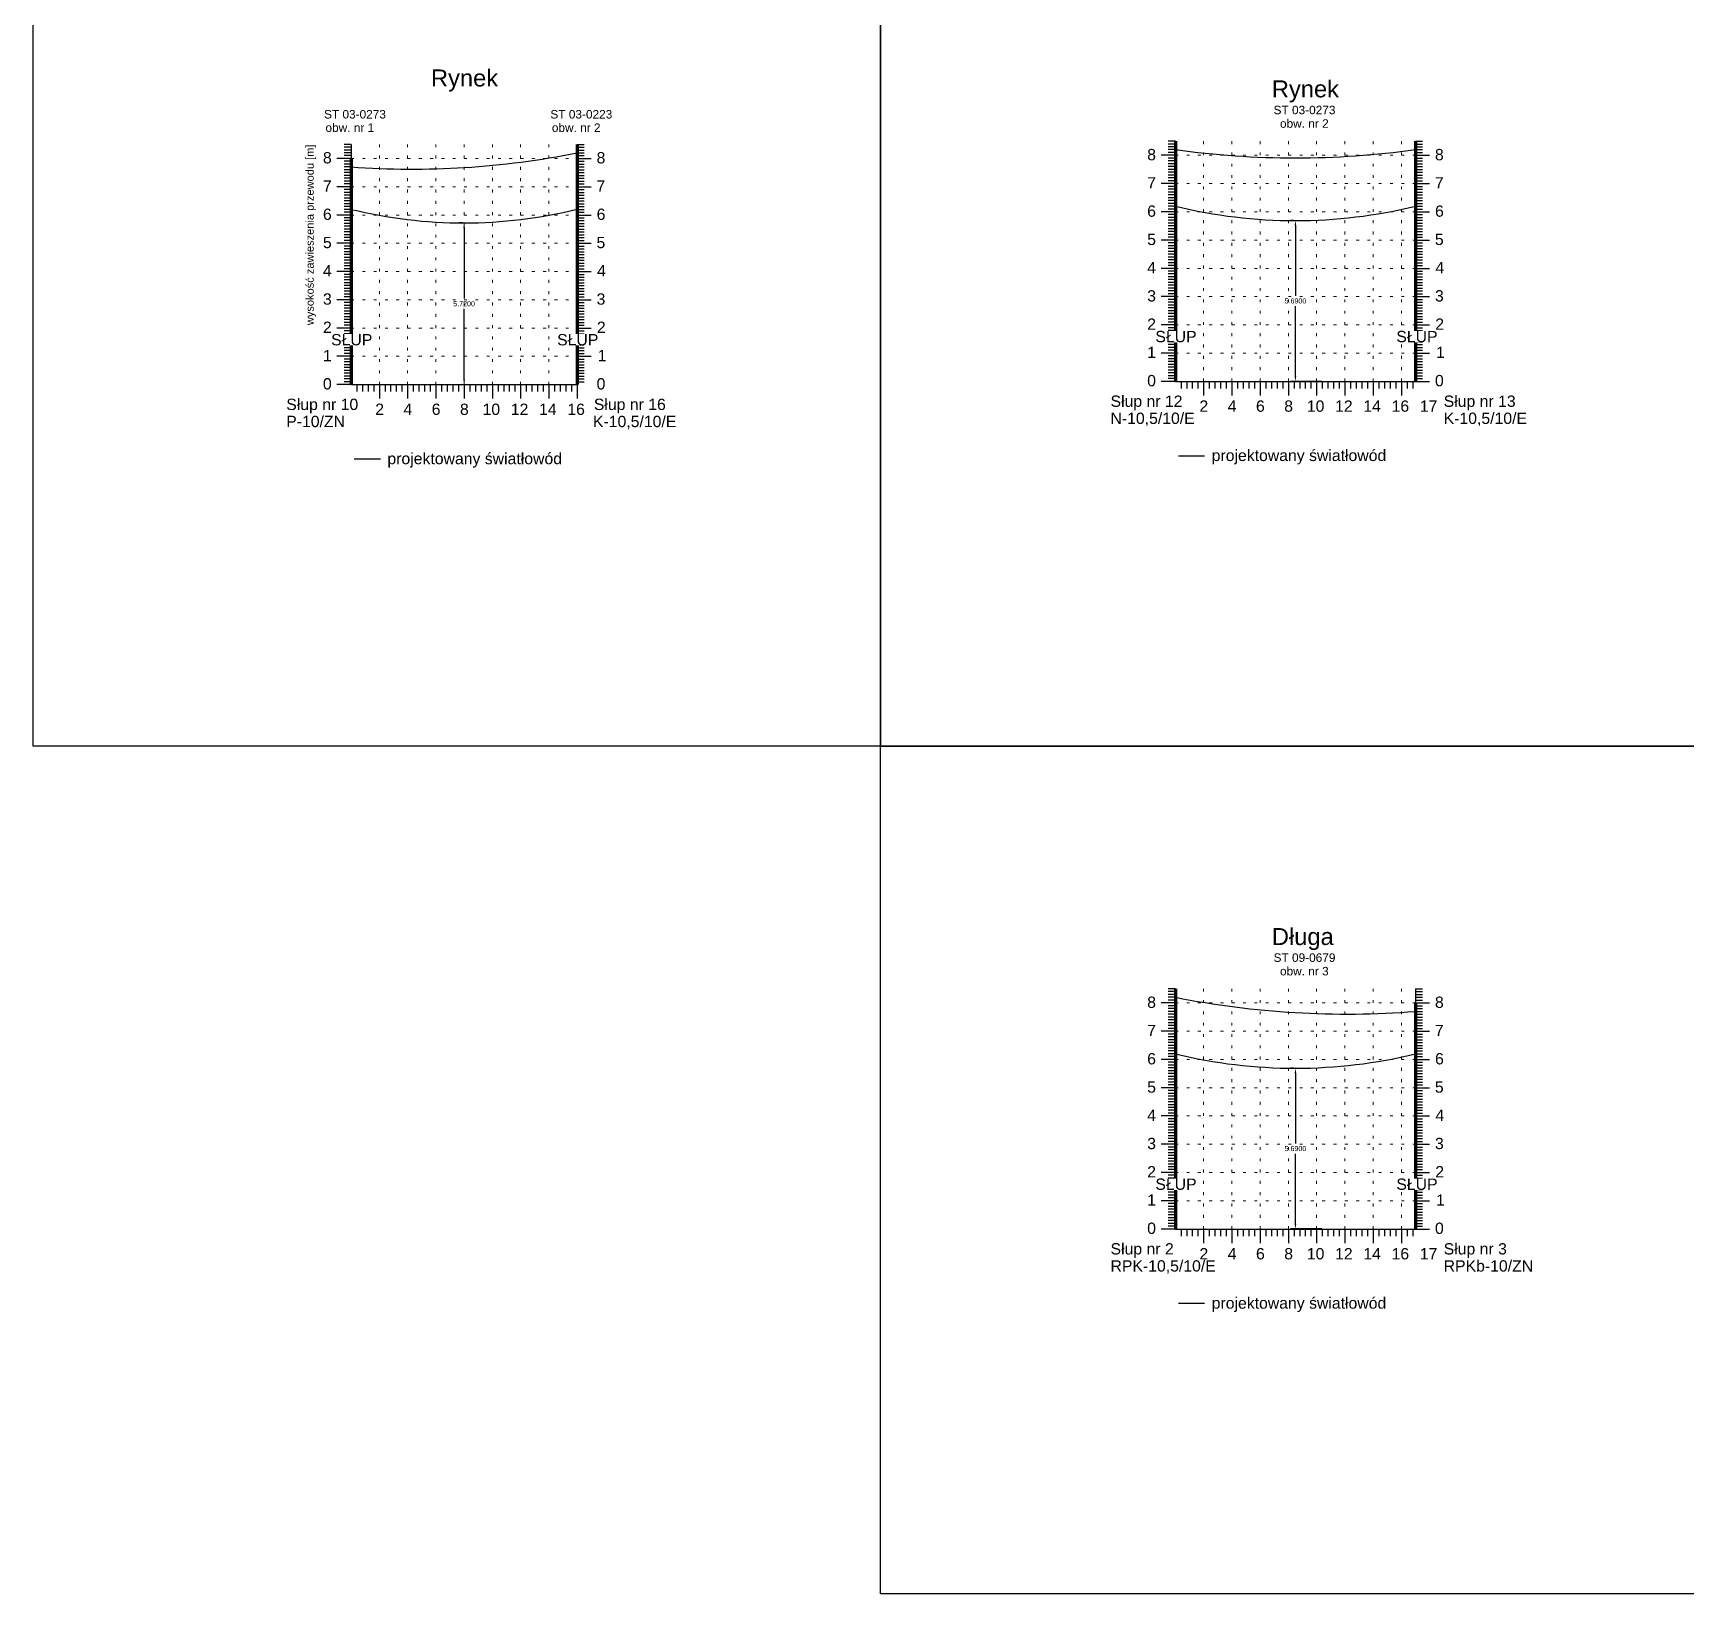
# Model space of a CAD drawing. Header units: metres. Extents: x -155 to 1812, y 681 to 886.
# Drawn here: x 144.5 to 203, y 770.5 to 825.8 of the extents above; entities that cross this region are included whole.
import ezdxf

# ---------------------------------------------------------------- set-up
doc = ezdxf.new("R2010")
doc.units = ezdxf.units.M
doc.header["$MEASUREMENT"] = 0
doc.linetypes.add('ACAD_ISO07W100', pattern=[3, 0, -3])
doc.styles.get("Standard").update_dxf_attribs({"font": 'arial.ttf'})
doc.dimstyles.get("Standard").update_dxf_attribs({"dimtxt": 0.18, "dimasz": 0.18, "dimexe": 0.18, "dimexo": 0.0625, "dimgap": 0.09, "dimtad": 0, "dimtih": 1, "dimtoh": 1, "dimdec": 4, "dimzin": 0, "dimdsep": 46, "dimtxsty": 'Standard', "dimcen": 0.09, "dimadec": 0, "dimazin": 0, "dimtfac": 1, "dimtdec": 4, "dimtofl": 0, "dimtmove": 0, "dimatfit": 3, "dimfxl": 1, "dimtolj": 1, "dimtzin": 0, "dimarcsym": 0})

# ---------------------------------------------------------------- blocks, each defined once
blk = doc.blocks.new('*D202')
at = {"color": 0, "lineweight": -2}
for p, q in [((189.164, 819.128), (189.047, 819.128)), ((189.227, 818.948), (189.227, 816.465)), ((189.227, 813.618), (189.227, 816.101)), ((190.164, 813.438), (189.047, 813.438))]:
    blk.add_line(p, q, dxfattribs=at)
at = {"color": 0}
for points in [[(189.257, 818.948), (189.197, 818.948), (189.227, 819.128)], [(189.197, 813.618), (189.257, 813.618), (189.227, 813.438)]]:
    blk.add_solid(points, dxfattribs=at)
at = {"layer": 'Defpoints', "color": 0}
for p in [(189.227, 819.128), (189.227, 813.438), (190.227, 813.438)]:
    blk.add_point(p, dxfattribs=at)
at = {"color": 0, "lineweight": 25, "insert": (189.227, 816.283), "char_height": 0.18, "attachment_point": 5}
blk.add_mtext('\\A1;5.6900', dxfattribs=at)
blk = doc.blocks.new('*D349')
at = {"color": 0, "lineweight": -2}
for p, q in [((159.738, 819.045), (159.621, 819.045)), ((159.801, 818.865), (159.801, 816.367)), ((159.801, 813.505), (159.801, 816.003)), ((159.463, 813.325), (159.981, 813.325))]:
    blk.add_line(p, q, dxfattribs=at)
at = {"color": 0}
for points in [[(159.831, 818.865), (159.771, 818.865), (159.801, 819.045)], [(159.771, 813.505), (159.831, 813.505), (159.801, 813.325)]]:
    blk.add_solid(points, dxfattribs=at)
at = {"layer": 'Defpoints', "color": 0}
for p in [(159.801, 819.045), (159.401, 813.325), (159.801, 813.325)]:
    blk.add_point(p, dxfattribs=at)
at = {"color": 0, "lineweight": 25, "insert": (159.801, 816.185), "char_height": 0.18, "attachment_point": 5}
blk.add_mtext('\\A1;5.7200', dxfattribs=at)
blk = doc.blocks.new('*D274')
at = {"color": 0, "lineweight": -2}
for p, q in [((189.164, 789.128), (189.047, 789.128)), ((189.227, 788.948), (189.227, 786.465)), ((189.227, 783.618), (189.227, 786.101)), ((190.164, 783.438), (189.047, 783.438))]:
    blk.add_line(p, q, dxfattribs=at)
at = {"color": 0}
for points in [[(189.257, 788.948), (189.197, 788.948), (189.227, 789.128)], [(189.197, 783.618), (189.257, 783.618), (189.227, 783.438)]]:
    blk.add_solid(points, dxfattribs=at)
at = {"layer": 'Defpoints', "color": 0}
for p in [(189.227, 789.128), (189.227, 783.438), (190.227, 783.438)]:
    blk.add_point(p, dxfattribs=at)
at = {"color": 0, "lineweight": 25, "insert": (189.227, 786.283), "char_height": 0.18, "attachment_point": 5}
blk.add_mtext('\\A1;5.6900', dxfattribs=at)

msp = doc.modelspace()

# ---------------------------------------------------------------- linework, layer by layer
for p, q in [((155.80075, 821.82533), (155.55075, 821.82533)), ((155.80075, 821.72533), (155.55075, 821.72533)), ((155.80075, 821.62533), (155.55075, 821.62533)), ((155.80075, 821.52533), (155.55075, 821.52533)), ((155.80075, 821.82533), (155.80075, 813.32533)), ((163.80075, 821.82533), (163.80075, 813.32533)), ((163.80075, 821.82533), (164.05075, 821.82533)), ((163.80075, 821.72533), (164.05075, 821.72533)), ((163.80075, 821.62533), (164.05075, 821.62533)), ((163.80075, 821.52533), (164.05075, 821.52533)), ((184.97689, 821.43771), (184.47689, 821.43771)), ((184.97689, 821.43771), (184.47689, 821.43771)), ((184.97689, 821.43771), (184.47689, 821.43771)), ((184.97689, 821.43771), (184.47689, 821.43771)), ((184.97689, 821.93771), (184.72689, 821.93771)), ((184.97689, 821.93771), (184.72689, 821.93771)), ((184.97689, 821.83771), (184.72689, 821.83771)), ((184.97689, 821.83771), (184.72689, 821.83771)), ((184.97689, 821.73771), (184.72689, 821.73771)), ((184.97689, 821.73771), (184.72689, 821.73771)), ((184.97689, 821.63771), (184.72689, 821.63771)), ((184.97689, 821.63771), (184.72689, 821.63771)), ((184.97689, 821.53771), (184.72689, 821.53771)), ((184.97689, 821.53771), (184.72689, 821.53771)), ((193.47689, 821.93771), (193.47689, 813.43771)), ((193.47689, 821.93771), (193.72689, 821.93771)), ((193.47689, 821.83771), (193.72689, 821.83771)), ((193.47689, 821.83771), (193.72689, 821.83771)), ((193.47689, 821.73771), (193.72689, 821.73771)), ((193.47689, 821.73771), (193.72689, 821.73771)), ((193.47689, 821.63771), (193.72689, 821.63771)), ((193.47689, 821.63771), (193.72689, 821.63771)), ((193.47689, 821.53771), (193.72689, 821.53771)), ((193.47689, 821.53771), (193.72689, 821.53771)), ((193.47689, 821.43771), (193.97689, 821.43771)), ((193.47689, 821.43771), (193.97689, 821.43771)), ((193.47689, 821.43771), (193.97689, 821.43771)), ((193.47689, 821.43771), (193.97689, 821.43771)), ((155.80075, 821.32533), (155.30075, 821.32533)), ((155.80075, 821.32533), (155.30075, 821.32533)), ((155.80075, 821.42533), (155.55075, 821.42533)), ((155.80075, 821.22533), (155.55075, 821.22533)), ((155.80075, 821.12533), (155.55075, 821.12533)), ((155.80075, 821.02533), (155.55075, 821.02533)), ((155.80075, 820.92533), (155.55075, 820.92533)), ((163.80075, 821.42533), (164.05075, 821.42533)), ((163.80075, 821.32533), (164.30075, 821.32533)), ((163.80075, 821.32533), (164.30075, 821.32533)), ((163.80075, 821.22533), (164.05075, 821.22533)), ((163.80075, 821.12533), (164.05075, 821.12533)), ((163.80075, 821.02533), (164.05075, 821.02533)), ((163.80075, 820.92533), (164.05075, 820.92533)), ((184.97689, 821.33771), (184.72689, 821.33771)), ((184.97689, 821.23771), (184.72689, 821.23771)), ((184.97689, 821.13771), (184.72689, 821.13771)), ((184.97689, 821.03771), (184.72689, 821.03771)), ((184.97689, 820.93771), (184.72689, 820.93771)), ((193.47689, 821.33771), (193.72689, 821.33771)), ((193.47689, 821.23771), (193.72689, 821.23771)), ((193.47689, 821.13771), (193.72689, 821.13771)), ((193.47689, 821.03771), (193.72689, 821.03771)), ((193.47689, 820.93771), (193.72689, 820.93771)), ((155.80075, 820.32533), (155.30075, 820.32533)), ((155.80075, 820.32533), (155.30075, 820.32533)), ((155.80075, 820.82533), (155.55075, 820.82533)), ((155.80075, 820.72533), (155.55075, 820.72533)), ((155.80075, 820.62533), (155.55075, 820.62533)), ((155.80075, 820.52533), (155.55075, 820.52533)), ((155.80075, 820.42533), (155.55075, 820.42533)), ((163.80075, 820.82533), (164.05075, 820.82533)), ((163.80075, 820.72533), (164.05075, 820.72533)), ((163.80075, 820.62533), (164.05075, 820.62533)), ((163.80075, 820.52533), (164.05075, 820.52533)), ((163.80075, 820.42533), (164.05075, 820.42533)), ((163.80075, 820.32533), (164.30075, 820.32533)), ((163.80075, 820.32533), (164.30075, 820.32533)), ((184.97689, 820.43771), (184.47689, 820.43771)), ((184.97689, 820.43771), (184.47689, 820.43771)), ((184.97689, 820.83771), (184.72689, 820.83771)), ((184.97689, 820.73771), (184.72689, 820.73771)), ((184.97689, 820.63771), (184.72689, 820.63771)), ((184.97689, 820.53771), (184.72689, 820.53771)), ((184.97689, 820.33771), (184.72689, 820.33771)), ((193.47689, 820.83771), (193.72689, 820.83771)), ((193.47689, 820.73771), (193.72689, 820.73771)), ((193.47689, 820.63771), (193.72689, 820.63771)), ((193.47689, 820.53771), (193.72689, 820.53771)), ((193.47689, 820.43771), (193.97689, 820.43771)), ((193.47689, 820.43771), (193.97689, 820.43771)), ((193.47689, 820.33771), (193.72689, 820.33771)), ((155.80075, 820.22533), (155.55075, 820.22533)), ((155.80075, 820.12533), (155.55075, 820.12533)), ((155.80075, 820.02533), (155.55075, 820.02533)), ((155.80075, 819.92533), (155.55075, 819.92533)), ((155.80075, 819.82533), (155.55075, 819.82533)), ((155.80075, 819.72533), (155.55075, 819.72533)), ((163.80075, 820.22533), (164.05075, 820.22533)), ((163.80075, 820.12533), (164.05075, 820.12533)), ((163.80075, 820.02533), (164.05075, 820.02533)), ((163.80075, 819.92533), (164.05075, 819.92533)), ((163.80075, 819.82533), (164.05075, 819.82533)), ((163.80075, 819.72533), (164.05075, 819.72533)), ((184.97689, 820.23771), (184.72689, 820.23771)), ((184.97689, 820.13771), (184.72689, 820.13771)), ((184.97689, 820.03771), (184.72689, 820.03771)), ((184.97689, 819.93771), (184.72689, 819.93771)), ((184.97689, 819.83771), (184.72689, 819.83771)), ((184.97689, 819.73771), (184.72689, 819.73771)), ((193.47689, 820.23771), (193.72689, 820.23771)), ((193.47689, 820.13771), (193.72689, 820.13771)), ((193.47689, 820.03771), (193.72689, 820.03771)), ((193.47689, 819.93771), (193.72689, 819.93771)), ((193.47689, 819.83771), (193.72689, 819.83771)), ((193.47689, 819.73771), (193.72689, 819.73771)), ((155.80075, 819.32533), (155.30075, 819.32533)), ((155.80075, 819.32533), (155.30075, 819.32533)), ((155.80075, 819.62533), (155.55075, 819.62533)), ((155.80075, 819.52533), (155.55075, 819.52533)), ((155.80075, 819.42533), (155.55075, 819.42533)), ((155.80075, 819.22533), (155.55075, 819.22533)), ((155.80075, 819.12533), (155.55075, 819.12533)), ((163.80075, 819.62533), (164.05075, 819.62533)), ((163.80075, 819.52533), (164.05075, 819.52533)), ((163.80075, 819.42533), (164.05075, 819.42533)), ((163.80075, 819.32533), (164.30075, 819.32533)), ((163.80075, 819.32533), (164.30075, 819.32533)), ((163.80075, 819.22533), (164.05075, 819.22533)), ((163.80075, 819.12533), (164.05075, 819.12533)), ((184.97689, 819.43771), (184.47689, 819.43771)), ((184.97689, 819.43771), (184.47689, 819.43771)), ((184.97689, 819.63771), (184.72689, 819.63771)), ((184.97689, 819.53771), (184.72689, 819.53771)), ((184.97689, 819.33771), (184.72689, 819.33771)), ((184.97689, 819.23771), (184.72689, 819.23771)), ((184.97689, 819.13771), (184.72689, 819.13771)), ((193.47689, 819.63771), (193.72689, 819.63771)), ((193.47689, 819.53771), (193.72689, 819.53771)), ((193.47689, 819.43771), (193.97689, 819.43771)), ((193.47689, 819.43771), (193.97689, 819.43771)), ((193.47689, 819.33771), (193.72689, 819.33771)), ((193.47689, 819.23771), (193.72689, 819.23771)), ((193.47689, 819.13771), (193.72689, 819.13771)), ((155.80075, 819.02533), (155.55075, 819.02533)), ((155.80075, 818.92533), (155.55075, 818.92533)), ((155.80075, 818.82533), (155.55075, 818.82533)), ((155.80075, 818.72533), (155.55075, 818.72533)), ((155.80075, 818.62533), (155.55075, 818.62533)), ((155.80075, 818.52533), (155.55075, 818.52533)), ((163.80075, 819.02533), (164.05075, 819.02533)), ((163.80075, 818.92533), (164.05075, 818.92533)), ((163.80075, 818.82533), (164.05075, 818.82533)), ((163.80075, 818.72533), (164.05075, 818.72533)), ((163.80075, 818.62533), (164.05075, 818.62533)), ((163.80075, 818.52533), (164.05075, 818.52533)), ((184.97689, 819.03771), (184.72689, 819.03771)), ((184.97689, 818.93771), (184.72689, 818.93771)), ((184.97689, 818.83771), (184.72689, 818.83771)), ((184.97689, 818.73771), (184.72689, 818.73771)), ((184.97689, 818.63771), (184.72689, 818.63771)), ((184.97689, 818.53771), (184.72689, 818.53771)), ((193.47689, 819.03771), (193.72689, 819.03771)), ((193.47689, 818.93771), (193.72689, 818.93771)), ((193.47689, 818.83771), (193.72689, 818.83771)), ((193.47689, 818.73771), (193.72689, 818.73771)), ((193.47689, 818.63771), (193.72689, 818.63771)), ((193.47689, 818.53771), (193.72689, 818.53771)), ((155.80075, 818.32533), (155.30075, 818.32533)), ((155.80075, 818.32533), (155.30075, 818.32533)), ((155.80075, 818.42533), (155.55075, 818.42533)), ((155.80075, 818.22533), (155.55075, 818.22533)), ((155.80075, 818.12533), (155.55075, 818.12533)), ((155.80075, 818.02533), (155.55075, 818.02533)), ((155.80075, 817.92533), (155.55075, 817.92533)), ((163.80075, 818.42533), (164.05075, 818.42533)), ((163.80075, 818.32533), (164.30075, 818.32533)), ((163.80075, 818.32533), (164.30075, 818.32533)), ((163.80075, 818.22533), (164.05075, 818.22533)), ((163.80075, 818.12533), (164.05075, 818.12533)), ((163.80075, 818.02533), (164.05075, 818.02533)), ((163.80075, 817.92533), (164.05075, 817.92533)), ((184.97689, 818.43771), (184.47689, 818.43771)), ((184.97689, 818.43771), (184.47689, 818.43771)), ((184.97689, 818.33771), (184.72689, 818.33771)), ((184.97689, 818.23771), (184.72689, 818.23771)), ((184.97689, 818.13771), (184.72689, 818.13771)), ((184.97689, 818.03771), (184.72689, 818.03771)), ((184.97689, 817.93771), (184.72689, 817.93771)), ((193.47689, 818.43771), (193.97689, 818.43771)), ((193.47689, 818.43771), (193.97689, 818.43771)), ((193.47689, 818.33771), (193.72689, 818.33771)), ((193.47689, 818.23771), (193.72689, 818.23771)), ((193.47689, 818.13771), (193.72689, 818.13771)), ((193.47689, 818.03771), (193.72689, 818.03771)), ((193.47689, 817.93771), (193.72689, 817.93771)), ((155.80075, 817.82533), (155.55075, 817.82533)), ((155.80075, 817.72533), (155.55075, 817.72533)), ((155.80075, 817.62533), (155.55075, 817.62533)), ((155.80075, 817.52533), (155.55075, 817.52533)), ((155.80075, 817.42533), (155.55075, 817.42533)), ((163.80075, 817.82533), (164.05075, 817.82533)), ((163.80075, 817.72533), (164.05075, 817.72533)), ((163.80075, 817.62533), (164.05075, 817.62533)), ((163.80075, 817.52533), (164.05075, 817.52533)), ((163.80075, 817.42533), (164.05075, 817.42533)), ((184.97689, 817.43771), (184.47689, 817.43771)), ((184.97689, 817.43771), (184.47689, 817.43771)), ((184.97689, 817.83771), (184.72689, 817.83771)), ((184.97689, 817.73771), (184.72689, 817.73771)), ((184.97689, 817.63771), (184.72689, 817.63771)), ((184.97689, 817.53771), (184.72689, 817.53771)), ((193.47689, 817.83771), (193.72689, 817.83771)), ((193.47689, 817.73771), (193.72689, 817.73771)), ((193.47689, 817.63771), (193.72689, 817.63771)), ((193.47689, 817.53771), (193.72689, 817.53771)), ((193.47689, 817.43771), (193.97689, 817.43771)), ((193.47689, 817.43771), (193.97689, 817.43771)), ((155.80075, 817.32533), (155.30075, 817.32533)), ((155.80075, 817.32533), (155.30075, 817.32533)), ((155.80075, 817.22533), (155.55075, 817.22533)), ((155.80075, 817.12533), (155.55075, 817.12533)), ((155.80075, 817.02533), (155.55075, 817.02533)), ((155.80075, 816.92533), (155.55075, 816.92533)), ((155.80075, 816.82533), (155.55075, 816.82533)), ((163.80075, 817.32533), (164.30075, 817.32533)), ((163.80075, 817.32533), (164.30075, 817.32533)), ((163.80075, 817.22533), (164.05075, 817.22533)), ((163.80075, 817.12533), (164.05075, 817.12533)), ((163.80075, 817.02533), (164.05075, 817.02533)), ((163.80075, 816.92533), (164.05075, 816.92533)), ((163.80075, 816.82533), (164.05075, 816.82533)), ((184.97689, 817.33771), (184.72689, 817.33771)), ((184.97689, 817.23771), (184.72689, 817.23771)), ((184.97689, 817.13771), (184.72689, 817.13771)), ((184.97689, 817.03771), (184.72689, 817.03771)), ((184.97689, 816.93771), (184.72689, 816.93771)), ((184.97689, 816.83771), (184.72689, 816.83771)), ((193.47689, 817.33771), (193.72689, 817.33771)), ((193.47689, 817.23771), (193.72689, 817.23771)), ((193.47689, 817.13771), (193.72689, 817.13771)), ((193.47689, 817.03771), (193.72689, 817.03771)), ((193.47689, 816.93771), (193.72689, 816.93771)), ((193.47689, 816.83771), (193.72689, 816.83771)), ((155.80075, 816.32533), (155.30075, 816.32533)), ((155.80075, 816.32533), (155.30075, 816.32533)), ((155.80075, 816.72533), (155.55075, 816.72533)), ((155.80075, 816.62533), (155.55075, 816.62533)), ((155.80075, 816.52533), (155.55075, 816.52533)), ((155.80075, 816.42533), (155.55075, 816.42533)), ((155.80075, 816.22533), (155.55075, 816.22533)), ((163.80075, 816.72533), (164.05075, 816.72533)), ((163.80075, 816.62533), (164.05075, 816.62533)), ((163.80075, 816.52533), (164.05075, 816.52533)), ((163.80075, 816.42533), (164.05075, 816.42533)), ((163.80075, 816.32533), (164.30075, 816.32533)), ((163.80075, 816.32533), (164.30075, 816.32533)), ((163.80075, 816.22533), (164.05075, 816.22533)), ((184.97689, 816.43771), (184.47689, 816.43771)), ((184.97689, 816.43771), (184.47689, 816.43771)), ((184.97689, 816.73771), (184.72689, 816.73771)), ((184.97689, 816.63771), (184.72689, 816.63771)), ((184.97689, 816.53771), (184.72689, 816.53771)), ((184.97689, 816.33771), (184.72689, 816.33771)), ((184.97689, 816.23771), (184.72689, 816.23771)), ((193.47689, 816.73771), (193.72689, 816.73771)), ((193.47689, 816.63771), (193.72689, 816.63771)), ((193.47689, 816.53771), (193.72689, 816.53771)), ((193.47689, 816.43771), (193.97689, 816.43771)), ((193.47689, 816.43771), (193.97689, 816.43771)), ((193.47689, 816.33771), (193.72689, 816.33771)), ((193.47689, 816.23771), (193.72689, 816.23771)), ((155.80075, 816.12533), (155.55075, 816.12533)), ((155.80075, 816.02533), (155.55075, 816.02533)), ((155.80075, 815.92533), (155.55075, 815.92533)), ((155.80075, 815.82533), (155.55075, 815.82533)), ((155.80075, 815.72533), (155.55075, 815.72533)), ((155.80075, 815.62533), (155.55075, 815.62533)), ((163.80075, 816.12533), (164.05075, 816.12533)), ((163.80075, 816.02533), (164.05075, 816.02533)), ((163.80075, 815.92533), (164.05075, 815.92533)), ((163.80075, 815.82533), (164.05075, 815.82533)), ((163.80075, 815.72533), (164.05075, 815.72533)), ((163.80075, 815.62533), (164.05075, 815.62533)), ((184.97689, 816.13771), (184.72689, 816.13771)), ((184.97689, 816.03771), (184.72689, 816.03771)), ((184.97689, 815.93771), (184.72689, 815.93771)), ((184.97689, 815.83771), (184.72689, 815.83771)), ((184.97689, 815.73771), (184.72689, 815.73771)), ((184.97689, 815.63771), (184.72689, 815.63771)), ((193.47689, 816.13771), (193.72689, 816.13771)), ((193.47689, 816.03771), (193.72689, 816.03771)), ((193.47689, 815.93771), (193.72689, 815.93771)), ((193.47689, 815.83771), (193.72689, 815.83771)), ((193.47689, 815.73771), (193.72689, 815.73771)), ((193.47689, 815.63771), (193.72689, 815.63771)), ((155.80075, 815.32533), (155.30075, 815.32533)), ((155.80075, 815.32533), (155.30075, 815.32533)), ((155.80075, 815.52533), (155.55075, 815.52533)), ((155.80075, 815.42533), (155.55075, 815.42533)), ((155.80075, 815.22533), (155.55075, 815.22533)), ((155.80075, 815.12533), (155.55075, 815.12533)), ((155.80075, 815.02533), (155.55075, 815.02533)), ((163.80075, 815.52533), (164.05075, 815.52533)), ((163.80075, 815.42533), (164.05075, 815.42533)), ((163.80075, 815.32533), (164.30075, 815.32533)), ((163.80075, 815.32533), (164.30075, 815.32533)), ((163.80075, 815.22533), (164.05075, 815.22533)), ((163.80075, 815.12533), (164.05075, 815.12533)), ((163.80075, 815.02533), (164.05075, 815.02533)), ((184.97689, 815.43771), (184.47689, 815.43771)), ((184.97689, 815.43771), (184.47689, 815.43771)), ((184.97689, 815.53771), (184.72689, 815.53771)), ((184.97689, 815.33771), (184.72689, 815.33771)), ((184.97689, 815.23771), (184.72689, 815.23771)), ((184.97689, 815.13771), (184.72689, 815.13771)), ((184.97689, 815.03771), (184.72689, 815.03771)), ((193.47689, 815.53771), (193.72689, 815.53771)), ((193.47689, 815.43771), (193.97689, 815.43771)), ((193.47689, 815.43771), (193.97689, 815.43771)), ((193.47689, 815.33771), (193.72689, 815.33771)), ((193.47689, 815.23771), (193.72689, 815.23771)), ((193.47689, 815.13771), (193.72689, 815.13771)), ((193.47689, 815.03771), (193.72689, 815.03771)), ((155.80075, 814.92533), (155.55075, 814.92533)), ((155.80075, 814.82533), (155.55075, 814.82533)), ((155.80075, 814.72533), (155.55075, 814.72533)), ((155.80075, 814.62533), (155.55075, 814.62533)), ((155.80075, 814.52533), (155.55075, 814.52533)), ((155.80075, 814.42533), (155.55075, 814.42533)), ((163.80075, 814.92533), (164.05075, 814.92533)), ((163.80075, 814.82533), (164.05075, 814.82533)), ((163.80075, 814.72533), (164.05075, 814.72533)), ((163.80075, 814.62533), (164.05075, 814.62533)), ((163.80075, 814.52533), (164.05075, 814.52533)), ((163.80075, 814.42533), (164.05075, 814.42533)), ((184.97689, 814.43771), (184.47689, 814.43771)), ((184.97689, 814.43771), (184.47689, 814.43771)), ((184.97689, 814.93771), (184.72689, 814.93771)), ((184.97689, 814.83771), (184.72689, 814.83771)), ((184.97689, 814.73771), (184.72689, 814.73771)), ((184.97689, 814.63771), (184.72689, 814.63771)), ((184.97689, 814.53771), (184.72689, 814.53771)), ((193.47689, 814.93771), (193.72689, 814.93771)), ((193.47689, 814.83771), (193.72689, 814.83771)), ((193.47689, 814.73771), (193.72689, 814.73771)), ((193.47689, 814.63771), (193.72689, 814.63771)), ((193.47689, 814.53771), (193.72689, 814.53771)), ((193.47689, 814.43771), (193.97689, 814.43771)), ((193.47689, 814.43771), (193.97689, 814.43771)), ((155.80075, 814.32533), (155.30075, 814.32533)), ((155.80075, 814.32533), (155.30075, 814.32533)), ((155.80075, 814.22533), (155.55075, 814.22533)), ((155.80075, 814.12533), (155.55075, 814.12533)), ((155.80075, 814.02533), (155.55075, 814.02533)), ((155.80075, 813.92533), (155.55075, 813.92533)), ((163.80075, 814.32533), (164.30075, 814.32533)), ((163.80075, 814.32533), (164.30075, 814.32533)), ((163.80075, 814.22533), (164.05075, 814.22533)), ((163.80075, 814.12533), (164.05075, 814.12533)), ((163.80075, 814.02533), (164.05075, 814.02533)), ((163.80075, 813.92533), (164.05075, 813.92533)), ((184.97689, 814.33771), (184.72689, 814.33771)), ((184.97689, 814.23771), (184.72689, 814.23771)), ((184.97689, 814.13771), (184.72689, 814.13771)), ((184.97689, 814.03771), (184.72689, 814.03771)), ((184.97689, 813.93771), (184.72689, 813.93771)), ((184.97689, 813.83771), (184.72689, 813.83771)), ((193.47689, 814.33771), (193.72689, 814.33771)), ((193.47689, 814.23771), (193.72689, 814.23771)), ((193.47689, 814.13771), (193.72689, 814.13771)), ((193.47689, 814.03771), (193.72689, 814.03771)), ((193.47689, 813.93771), (193.72689, 813.93771)), ((193.47689, 813.83771), (193.72689, 813.83771)), ((155.80075, 813.32533), (155.30075, 813.32533)), ((155.80075, 813.82533), (155.55075, 813.82533)), ((155.80075, 813.72533), (155.55075, 813.72533)), ((155.80075, 813.62533), (155.55075, 813.62533)), ((155.80075, 813.52533), (155.55075, 813.52533)), ((155.80075, 813.42533), (155.55075, 813.42533)), ((155.80075, 813.32533), (155.55075, 813.32533)), ((155.80075, 813.32533), (162.80075, 813.32533)), ((156.00075, 813.32533), (156.00075, 813.07533)), ((156.20075, 813.32533), (156.20075, 813.07533)), ((156.40075, 813.32533), (156.40075, 813.07533)), ((156.60075, 813.32533), (156.60075, 813.07533)), ((156.80075, 813.32533), (156.80075, 812.82533)), ((157.00075, 813.32533), (157.00075, 813.07533)), ((157.20075, 813.32533), (157.20075, 813.07533)), ((157.40075, 813.32533), (157.40075, 813.07533)), ((157.60075, 813.32533), (157.60075, 813.07533)), ((157.80075, 813.32533), (157.80075, 812.82533)), ((158.00075, 813.32533), (158.00075, 813.07533)), ((158.20075, 813.32533), (158.20075, 813.07533)), ((158.40075, 813.32533), (158.40075, 813.07533)), ((158.60075, 813.32533), (158.60075, 813.07533)), ((158.80075, 813.32533), (158.80075, 812.82533)), ((159.00075, 813.32533), (159.00075, 813.07533)), ((159.20075, 813.32533), (159.20075, 813.07533)), ((159.40075, 813.32533), (159.40075, 813.07533)), ((159.60075, 813.32533), (159.60075, 813.07533)), ((159.80075, 813.32533), (159.80075, 812.82533)), ((160.00075, 813.32533), (160.00075, 813.07533)), ((160.20075, 813.32533), (160.20075, 813.07533)), ((160.40075, 813.32533), (160.40075, 813.07533)), ((160.60075, 813.32533), (160.60075, 813.07533)), ((160.80075, 813.32533), (160.80075, 812.82533)), ((161.00075, 813.32533), (161.00075, 813.07533)), ((161.20075, 813.32533), (161.20075, 813.07533)), ((161.40075, 813.32533), (161.40075, 813.07533)), ((161.60075, 813.32533), (161.60075, 813.07533)), ((161.80075, 813.32533), (161.80075, 812.82533)), ((162.00075, 813.32533), (162.00075, 813.07533)), ((162.20075, 813.32533), (162.20075, 813.07533)), ((162.40075, 813.32533), (162.40075, 813.07533)), ((162.60075, 813.32533), (162.60075, 813.07533)), ((162.80075, 813.32533), (162.80075, 812.82533)), ((162.80075, 813.32533), (163.80075, 813.32533)), ((162.80075, 813.32533), (163.05075, 813.32533)), ((162.80075, 813.32533), (162.80075, 812.82533)), ((163.00075, 813.32533), (163.00075, 813.07533)), ((163.00075, 813.32533), (163.00075, 813.07533)), ((163.20075, 813.32533), (163.20075, 813.07533)), ((163.20075, 813.32533), (163.20075, 813.07533)), ((163.40075, 813.32533), (163.40075, 813.07533)), ((163.60075, 813.32533), (163.60075, 813.07533)), ((163.80075, 813.82533), (164.05075, 813.82533)), ((163.80075, 813.72533), (164.05075, 813.72533)), ((163.80075, 813.62533), (164.05075, 813.62533)), ((163.80075, 813.52533), (164.05075, 813.52533)), ((163.80075, 813.42533), (164.05075, 813.42533)), ((163.80075, 813.32533), (163.80075, 812.82533)), ((184.97689, 813.43771), (184.47689, 813.43771)), ((184.97689, 813.73771), (184.72689, 813.73771)), ((184.97689, 813.63771), (184.72689, 813.63771)), ((184.97689, 813.53771), (184.72689, 813.53771)), ((184.97689, 813.43771), (184.72689, 813.43771)), ((184.97689, 813.43771), (193.47689, 813.43771)), ((185.17689, 813.43771), (185.17689, 813.18771)), ((185.37689, 813.43771), (185.37689, 813.18771)), ((185.57689, 813.43771), (185.57689, 813.18771)), ((185.77689, 813.43771), (185.77689, 813.18771)), ((185.97689, 813.43771), (185.97689, 812.93771)), ((186.17689, 813.43771), (186.17689, 813.18771)), ((186.37689, 813.43771), (186.37689, 813.18771)), ((186.57689, 813.43771), (186.57689, 813.18771)), ((186.77689, 813.43771), (186.77689, 813.18771)), ((186.97689, 813.43771), (186.97689, 812.93771)), ((187.17689, 813.43771), (187.17689, 813.18771)), ((187.37689, 813.43771), (187.37689, 813.18771)), ((187.57689, 813.43771), (187.57689, 813.18771)), ((187.77689, 813.43771), (187.77689, 813.18771)), ((187.97689, 813.43771), (187.97689, 812.93771)), ((188.17689, 813.43771), (188.17689, 813.18771)), ((188.37689, 813.43771), (188.37689, 813.18771)), ((188.57689, 813.43771), (188.57689, 813.18771)), ((188.77689, 813.43771), (188.77689, 813.18771)), ((188.97689, 813.43771), (188.97689, 812.93771)), ((189.17689, 813.43771), (189.17689, 813.18771)), ((189.37689, 813.43771), (189.37689, 813.18771)), ((189.57689, 813.43771), (189.57689, 813.18771)), ((189.77689, 813.43771), (189.77689, 813.18771)), ((189.97689, 813.43771), (189.97689, 812.93771)), ((190.17689, 813.43771), (190.17689, 813.18771)), ((190.37689, 813.43771), (190.37689, 813.18771)), ((190.57689, 813.43771), (190.57689, 813.18771)), ((190.77689, 813.43771), (190.77689, 813.18771)), ((190.97689, 813.43771), (190.97689, 812.93771)), ((191.17689, 813.43771), (191.17689, 813.18771)), ((191.37689, 813.43771), (191.37689, 813.18771)), ((191.57689, 813.43771), (191.57689, 813.18771)), ((191.77689, 813.43771), (191.77689, 813.18771)), ((191.97689, 813.43771), (191.97689, 812.93771)), ((192.17689, 813.43771), (192.17689, 813.18771)), ((192.37689, 813.43771), (192.37689, 813.18771)), ((192.57689, 813.43771), (192.57689, 813.18771)), ((192.77689, 813.43771), (192.77689, 813.18771)), ((192.97689, 813.43771), (192.97689, 812.93771)), ((193.17689, 813.43771), (193.17689, 813.18771)), ((193.37689, 813.43771), (193.37689, 813.18771)), ((193.37689, 813.43771), (193.37689, 813.18771)), ((193.47689, 813.73771), (193.72689, 813.73771)), ((193.47689, 813.63771), (193.72689, 813.63771)), ((193.47689, 813.53771), (193.72689, 813.53771)), ((184.97689, 791.93771), (184.72689, 791.93771)), ((184.97689, 791.93771), (184.72689, 791.93771)), ((184.97689, 791.83771), (184.72689, 791.83771)), ((184.97689, 791.83771), (184.72689, 791.83771)), ((184.97689, 791.73771), (184.72689, 791.73771)), ((184.97689, 791.73771), (184.72689, 791.73771)), ((184.97689, 791.63771), (184.72689, 791.63771)), ((184.97689, 791.63771), (184.72689, 791.63771)), ((193.47689, 791.93771), (193.47689, 783.43771)), ((193.47689, 791.93771), (193.72689, 791.93771)), ((193.47689, 791.83771), (193.72689, 791.83771)), ((193.47689, 791.83771), (193.72689, 791.83771)), ((193.47689, 791.73771), (193.72689, 791.73771)), ((193.47689, 791.73771), (193.72689, 791.73771)), ((193.47689, 791.63771), (193.72689, 791.63771)), ((193.47689, 791.63771), (193.72689, 791.63771)), ((184.97689, 791.43771), (184.47689, 791.43771)), ((184.97689, 791.43771), (184.47689, 791.43771)), ((184.97689, 791.43771), (184.47689, 791.43771)), ((184.97689, 791.43771), (184.47689, 791.43771)), ((184.97689, 791.53771), (184.72689, 791.53771)), ((184.97689, 791.53771), (184.72689, 791.53771)), ((184.97689, 791.33771), (184.72689, 791.33771)), ((184.97689, 791.23771), (184.72689, 791.23771)), ((184.97689, 791.13771), (184.72689, 791.13771)), ((184.97689, 791.03771), (184.72689, 791.03771)), ((193.47689, 791.53771), (193.72689, 791.53771)), ((193.47689, 791.53771), (193.72689, 791.53771)), ((193.47689, 791.43771), (193.97689, 791.43771)), ((193.47689, 791.43771), (193.97689, 791.43771)), ((193.47689, 791.43771), (193.97689, 791.43771)), ((193.47689, 791.43771), (193.97689, 791.43771)), ((193.47689, 791.33771), (193.72689, 791.33771)), ((193.47689, 791.23771), (193.72689, 791.23771)), ((193.47689, 791.13771), (193.72689, 791.13771)), ((193.47689, 791.03771), (193.72689, 791.03771)), ((184.97689, 790.43771), (184.47689, 790.43771)), ((184.97689, 790.43771), (184.47689, 790.43771)), ((184.97689, 790.93771), (184.72689, 790.93771)), ((184.97689, 790.83771), (184.72689, 790.83771)), ((184.97689, 790.73771), (184.72689, 790.73771)), ((184.97689, 790.63771), (184.72689, 790.63771)), ((184.97689, 790.53771), (184.72689, 790.53771)), ((193.47689, 790.93771), (193.72689, 790.93771)), ((193.47689, 790.83771), (193.72689, 790.83771)), ((193.47689, 790.73771), (193.72689, 790.73771)), ((193.47689, 790.63771), (193.72689, 790.63771)), ((193.47689, 790.53771), (193.72689, 790.53771)), ((193.47689, 790.43771), (193.97689, 790.43771)), ((193.47689, 790.43771), (193.97689, 790.43771)), ((184.97689, 790.33771), (184.72689, 790.33771)), ((184.97689, 790.23771), (184.72689, 790.23771)), ((184.97689, 790.13771), (184.72689, 790.13771)), ((184.97689, 790.03771), (184.72689, 790.03771)), ((184.97689, 789.93771), (184.72689, 789.93771)), ((193.47689, 790.33771), (193.72689, 790.33771)), ((193.47689, 790.23771), (193.72689, 790.23771)), ((193.47689, 790.13771), (193.72689, 790.13771)), ((193.47689, 790.03771), (193.72689, 790.03771)), ((193.47689, 789.93771), (193.72689, 789.93771)), ((184.97689, 789.43771), (184.47689, 789.43771)), ((184.97689, 789.43771), (184.47689, 789.43771)), ((184.97689, 789.83771), (184.72689, 789.83771)), ((184.97689, 789.73771), (184.72689, 789.73771)), ((184.97689, 789.63771), (184.72689, 789.63771)), ((184.97689, 789.53771), (184.72689, 789.53771)), ((184.97689, 789.33771), (184.72689, 789.33771)), ((193.47689, 789.83771), (193.72689, 789.83771)), ((193.47689, 789.73771), (193.72689, 789.73771)), ((193.47689, 789.63771), (193.72689, 789.63771)), ((193.47689, 789.53771), (193.72689, 789.53771)), ((193.47689, 789.43771), (193.97689, 789.43771)), ((193.47689, 789.43771), (193.97689, 789.43771)), ((193.47689, 789.33771), (193.72689, 789.33771)), ((184.97689, 789.23771), (184.72689, 789.23771)), ((184.97689, 789.13771), (184.72689, 789.13771)), ((184.97689, 789.03771), (184.72689, 789.03771)), ((184.97689, 788.93771), (184.72689, 788.93771)), ((184.97689, 788.83771), (184.72689, 788.83771)), ((184.97689, 788.73771), (184.72689, 788.73771)), ((193.47689, 789.23771), (193.72689, 789.23771)), ((193.47689, 789.13771), (193.72689, 789.13771)), ((193.47689, 789.03771), (193.72689, 789.03771)), ((193.47689, 788.93771), (193.72689, 788.93771)), ((193.47689, 788.83771), (193.72689, 788.83771)), ((193.47689, 788.73771), (193.72689, 788.73771)), ((184.97689, 788.43771), (184.47689, 788.43771)), ((184.97689, 788.43771), (184.47689, 788.43771)), ((184.97689, 788.63771), (184.72689, 788.63771)), ((184.97689, 788.53771), (184.72689, 788.53771)), ((184.97689, 788.33771), (184.72689, 788.33771)), ((184.97689, 788.23771), (184.72689, 788.23771)), ((184.97689, 788.13771), (184.72689, 788.13771)), ((193.47689, 788.63771), (193.72689, 788.63771)), ((193.47689, 788.53771), (193.72689, 788.53771)), ((193.47689, 788.43771), (193.97689, 788.43771)), ((193.47689, 788.43771), (193.97689, 788.43771)), ((193.47689, 788.33771), (193.72689, 788.33771)), ((193.47689, 788.23771), (193.72689, 788.23771)), ((193.47689, 788.13771), (193.72689, 788.13771)), ((184.97689, 788.03771), (184.72689, 788.03771)), ((184.97689, 787.93771), (184.72689, 787.93771)), ((184.97689, 787.83771), (184.72689, 787.83771)), ((184.97689, 787.73771), (184.72689, 787.73771)), ((184.97689, 787.63771), (184.72689, 787.63771)), ((184.97689, 787.53771), (184.72689, 787.53771)), ((193.47689, 788.03771), (193.72689, 788.03771)), ((193.47689, 787.93771), (193.72689, 787.93771)), ((193.47689, 787.83771), (193.72689, 787.83771)), ((193.47689, 787.73771), (193.72689, 787.73771)), ((193.47689, 787.63771), (193.72689, 787.63771)), ((193.47689, 787.53771), (193.72689, 787.53771)), ((184.97689, 787.43771), (184.47689, 787.43771)), ((184.97689, 787.43771), (184.47689, 787.43771)), ((184.97689, 787.33771), (184.72689, 787.33771)), ((184.97689, 787.23771), (184.72689, 787.23771)), ((184.97689, 787.13771), (184.72689, 787.13771)), ((184.97689, 787.03771), (184.72689, 787.03771)), ((184.97689, 786.93771), (184.72689, 786.93771)), ((193.47689, 787.43771), (193.97689, 787.43771)), ((193.47689, 787.43771), (193.97689, 787.43771)), ((193.47689, 787.33771), (193.72689, 787.33771)), ((193.47689, 787.23771), (193.72689, 787.23771)), ((193.47689, 787.13771), (193.72689, 787.13771)), ((193.47689, 787.03771), (193.72689, 787.03771)), ((193.47689, 786.93771), (193.72689, 786.93771)), ((184.97689, 786.43771), (184.47689, 786.43771)), ((184.97689, 786.43771), (184.47689, 786.43771)), ((184.97689, 786.83771), (184.72689, 786.83771)), ((184.97689, 786.73771), (184.72689, 786.73771)), ((184.97689, 786.63771), (184.72689, 786.63771)), ((184.97689, 786.53771), (184.72689, 786.53771)), ((184.97689, 786.33771), (184.72689, 786.33771)), ((193.47689, 786.83771), (193.72689, 786.83771)), ((193.47689, 786.73771), (193.72689, 786.73771)), ((193.47689, 786.63771), (193.72689, 786.63771)), ((193.47689, 786.53771), (193.72689, 786.53771)), ((193.47689, 786.43771), (193.97689, 786.43771)), ((193.47689, 786.43771), (193.97689, 786.43771)), ((193.47689, 786.33771), (193.72689, 786.33771)), ((184.97689, 786.23771), (184.72689, 786.23771)), ((184.97689, 786.13771), (184.72689, 786.13771)), ((184.97689, 786.03771), (184.72689, 786.03771)), ((184.97689, 785.93771), (184.72689, 785.93771)), ((184.97689, 785.83771), (184.72689, 785.83771)), ((193.47689, 786.23771), (193.72689, 786.23771)), ((193.47689, 786.13771), (193.72689, 786.13771)), ((193.47689, 786.03771), (193.72689, 786.03771)), ((193.47689, 785.93771), (193.72689, 785.93771)), ((193.47689, 785.83771), (193.72689, 785.83771)), ((184.97689, 785.43771), (184.47689, 785.43771)), ((184.97689, 785.43771), (184.47689, 785.43771)), ((184.97689, 785.73771), (184.72689, 785.73771)), ((184.97689, 785.63771), (184.72689, 785.63771)), ((184.97689, 785.53771), (184.72689, 785.53771)), ((184.97689, 785.33771), (184.72689, 785.33771)), ((184.97689, 785.23771), (184.72689, 785.23771)), ((193.47689, 785.73771), (193.72689, 785.73771)), ((193.47689, 785.63771), (193.72689, 785.63771)), ((193.47689, 785.53771), (193.72689, 785.53771)), ((193.47689, 785.43771), (193.97689, 785.43771)), ((193.47689, 785.43771), (193.97689, 785.43771)), ((193.47689, 785.33771), (193.72689, 785.33771)), ((193.47689, 785.23771), (193.72689, 785.23771)), ((184.97689, 785.13771), (184.72689, 785.13771)), ((184.97689, 785.03771), (184.72689, 785.03771)), ((184.97689, 784.93771), (184.72689, 784.93771)), ((184.97689, 784.83771), (184.72689, 784.83771)), ((184.97689, 784.73771), (184.72689, 784.73771)), ((184.97689, 784.63771), (184.72689, 784.63771)), ((193.47689, 785.13771), (193.72689, 785.13771)), ((193.47689, 785.03771), (193.72689, 785.03771)), ((193.47689, 784.93771), (193.72689, 784.93771)), ((193.47689, 784.83771), (193.72689, 784.83771)), ((193.47689, 784.73771), (193.72689, 784.73771)), ((193.47689, 784.63771), (193.72689, 784.63771)), ((184.97689, 784.43771), (184.47689, 784.43771)), ((184.97689, 784.43771), (184.47689, 784.43771)), ((184.97689, 784.53771), (184.72689, 784.53771)), ((184.97689, 784.33771), (184.72689, 784.33771)), ((184.97689, 784.23771), (184.72689, 784.23771)), ((184.97689, 784.13771), (184.72689, 784.13771)), ((184.97689, 784.03771), (184.72689, 784.03771)), ((193.47689, 784.53771), (193.72689, 784.53771)), ((193.47689, 784.43771), (193.97689, 784.43771)), ((193.47689, 784.43771), (193.97689, 784.43771)), ((193.47689, 784.33771), (193.72689, 784.33771)), ((193.47689, 784.23771), (193.72689, 784.23771)), ((193.47689, 784.13771), (193.72689, 784.13771)), ((193.47689, 784.03771), (193.72689, 784.03771)), ((184.97689, 783.43771), (184.47689, 783.43771)), ((184.97689, 783.93771), (184.72689, 783.93771)), ((184.97689, 783.83771), (184.72689, 783.83771)), ((184.97689, 783.73771), (184.72689, 783.73771)), ((184.97689, 783.63771), (184.72689, 783.63771)), ((184.97689, 783.53771), (184.72689, 783.53771)), ((184.97689, 783.43771), (184.72689, 783.43771)), ((184.97689, 783.43771), (193.47689, 783.43771)), ((185.17689, 783.43771), (185.17689, 783.18771)), ((185.37689, 783.43771), (185.37689, 783.18771)), ((185.57689, 783.43771), (185.57689, 783.18771)), ((185.77689, 783.43771), (185.77689, 783.18771)), ((185.97689, 783.43771), (185.97689, 782.93771)), ((186.17689, 783.43771), (186.17689, 783.18771)), ((186.37689, 783.43771), (186.37689, 783.18771)), ((186.57689, 783.43771), (186.57689, 783.18771)), ((186.77689, 783.43771), (186.77689, 783.18771)), ((186.97689, 783.43771), (186.97689, 782.93771)), ((187.17689, 783.43771), (187.17689, 783.18771)), ((187.37689, 783.43771), (187.37689, 783.18771)), ((187.57689, 783.43771), (187.57689, 783.18771)), ((187.77689, 783.43771), (187.77689, 783.18771)), ((187.97689, 783.43771), (187.97689, 782.93771)), ((188.17689, 783.43771), (188.17689, 783.18771)), ((188.37689, 783.43771), (188.37689, 783.18771)), ((188.57689, 783.43771), (188.57689, 783.18771)), ((188.77689, 783.43771), (188.77689, 783.18771)), ((188.97689, 783.43771), (188.97689, 782.93771)), ((189.17689, 783.43771), (189.17689, 783.18771)), ((189.37689, 783.43771), (189.37689, 783.18771)), ((189.57689, 783.43771), (189.57689, 783.18771)), ((189.77689, 783.43771), (189.77689, 783.18771)), ((189.97689, 783.43771), (189.97689, 782.93771)), ((190.17689, 783.43771), (190.17689, 783.18771)), ((190.37689, 783.43771), (190.37689, 783.18771)), ((190.57689, 783.43771), (190.57689, 783.18771)), ((190.77689, 783.43771), (190.77689, 783.18771)), ((190.97689, 783.43771), (190.97689, 782.93771)), ((191.17689, 783.43771), (191.17689, 783.18771)), ((191.37689, 783.43771), (191.37689, 783.18771)), ((191.57689, 783.43771), (191.57689, 783.18771)), ((191.77689, 783.43771), (191.77689, 783.18771)), ((191.97689, 783.43771), (191.97689, 782.93771)), ((192.17689, 783.43771), (192.17689, 783.18771)), ((192.37689, 783.43771), (192.37689, 783.18771)), ((192.57689, 783.43771), (192.57689, 783.18771)), ((192.77689, 783.43771), (192.77689, 783.18771)), ((192.97689, 783.43771), (192.97689, 782.93771)), ((193.17689, 783.43771), (193.17689, 783.18771)), ((193.37689, 783.43771), (193.37689, 783.18771)), ((193.37689, 783.43771), (193.37689, 783.18771)), ((193.47689, 783.93771), (193.72689, 783.93771)), ((193.47689, 783.83771), (193.72689, 783.83771)), ((193.47689, 783.73771), (193.72689, 783.73771)), ((193.47689, 783.63771), (193.72689, 783.63771)), ((193.47689, 783.53771), (193.72689, 783.53771))]:
    msp.add_line(p, q)
at = {"linetype": 'ACAD_ISO07W100', "lineweight": 15, "ltscale": 0.1}
for p, q in [((156.80075, 813.32533), (156.80075, 821.82533)), ((157.80075, 813.32533), (157.80075, 821.82533)), ((158.80075, 813.32533), (158.80075, 821.82533)), ((159.80075, 813.32533), (159.80075, 821.82533)), ((160.80075, 813.32533), (160.80075, 821.82533)), ((161.80075, 813.32533), (161.80075, 821.82533)), ((161.80075, 813.32533), (161.80075, 821.82533)), ((162.80075, 813.32533), (162.80075, 821.82533)), ((163.80075, 813.32533), (163.80075, 821.82533)), ((184.97689, 821.43771), (193.47689, 821.43771)), ((185.97689, 813.43771), (185.97689, 821.93771)), ((186.97689, 813.43771), (186.97689, 821.93771)), ((187.97689, 813.43771), (187.97689, 821.93771)), ((188.97689, 813.43771), (188.97689, 821.93771)), ((188.97689, 813.43771), (188.97689, 821.93771)), ((189.97689, 813.43771), (189.97689, 821.93771)), ((189.97689, 813.43771), (189.97689, 821.93771)), ((190.97689, 813.43771), (190.97689, 821.93771)), ((191.97689, 813.43771), (191.97689, 821.93771)), ((192.97689, 813.43771), (192.97689, 821.93771)), ((193.47689, 813.43771), (193.47689, 821.93771)), ((155.80075, 821.32533), (163.80075, 821.32533)), ((155.80075, 820.32533), (163.80075, 820.32533)), ((184.97689, 820.43771), (193.47689, 820.43771)), ((155.80075, 819.32533), (163.80075, 819.32533)), ((184.97689, 819.43771), (193.47689, 819.43771)), ((155.80075, 818.32533), (163.80075, 818.32533)), ((184.97689, 818.43771), (193.47689, 818.43771)), ((184.97689, 817.43771), (193.47689, 817.43771)), ((155.80075, 817.32533), (163.80075, 817.32533)), ((155.80075, 816.32533), (163.80075, 816.32533)), ((184.97689, 816.43771), (193.47689, 816.43771)), ((155.80075, 815.32533), (163.80075, 815.32533)), ((184.97689, 815.43771), (193.47689, 815.43771)), ((184.97689, 814.43771), (193.47689, 814.43771)), ((155.80075, 814.32533), (163.80075, 814.32533)), ((155.80075, 813.32533), (162.80075, 813.32533)), ((185.97689, 783.43771), (185.97689, 791.93771)), ((186.97689, 783.43771), (186.97689, 791.93771)), ((187.97689, 783.43771), (187.97689, 791.93771)), ((188.97689, 783.43771), (188.97689, 791.93771)), ((188.97689, 783.43771), (188.97689, 791.93771)), ((189.97689, 783.43771), (189.97689, 791.93771)), ((189.97689, 783.43771), (189.97689, 791.93771)), ((190.97689, 783.43771), (190.97689, 791.93771)), ((191.97689, 783.43771), (191.97689, 791.93771)), ((192.97689, 783.43771), (192.97689, 791.93771)), ((193.47689, 783.43771), (193.47689, 791.93771)), ((184.97689, 791.43771), (193.47689, 791.43771)), ((184.97689, 790.43771), (193.47689, 790.43771)), ((184.97689, 789.43771), (193.47689, 789.43771)), ((184.97689, 788.43771), (193.47689, 788.43771)), ((184.97689, 787.43771), (193.47689, 787.43771)), ((184.97689, 786.43771), (193.47689, 786.43771)), ((184.97689, 785.43771), (193.47689, 785.43771)), ((184.97689, 784.43771), (193.47689, 784.43771))]:
    msp.add_line(p, q, dxfattribs=at)
at = {"lineweight": 100}
for p, q in [((163.80075, 821.82533), (163.80075, 813.32533)), ((184.97689, 821.93771), (184.97689, 813.43771)), ((193.47689, 821.93771), (193.47689, 813.43771)), ((155.80075, 821.32533), (155.80075, 813.32533)), ((184.97689, 791.93771), (184.97689, 783.43771)), ((193.47689, 791.43771), (193.47689, 783.43771))]:
    msp.add_line(p, q, dxfattribs=at)
at = {"lineweight": 25}
for p, q in [((184.97689, 813.43771), (184.97689, 821.93771)), ((193.47689, 813.43771), (193.47689, 814.14185)), ((193.47689, 813.43719), (193.97689, 813.43719)), ((184.97689, 783.43771), (184.97689, 791.93771)), ((193.47689, 783.43771), (193.47689, 784.14185)), ((193.47689, 783.43719), (193.97689, 783.43719))]:
    msp.add_line(p, q, dxfattribs=at)
at = {"color": 3, "lineweight": 25}
for p, q in [((155.9063, 810.69511), (156.83689, 810.69511)), ((185.08244, 810.8075), (186.01303, 810.8075)), ((185.08244, 780.8075), (186.01303, 780.8075))]:
    msp.add_line(p, q, dxfattribs=at)
at = {"lineweight": 25}
for points in [[(144.54271, 830.52182), (174.54271, 830.52182), (174.54271, 800.52182), (144.54271, 800.52182), (144.54271, 830.52182)], [(174.54271, 830.52182), (204.54271, 830.52182), (204.54271, 800.52182), (174.54271, 800.52182), (174.54271, 830.52182)], [(174.54271, 800.52182), (204.54271, 800.52182), (204.54271, 770.52182), (174.54271, 770.52182), (174.54271, 800.52182)]]:
    msp.add_lwpolyline(points, dxfattribs=at)
at = {"lineweight": 30}
for centre, radius, start, end in [((157.9501, 850.8857), 29.93763, 265.8829457, 281.269723), ((189.22689, 852.63496), 31.28724, 262.192913, 277.807087), ((191.0566, 822.49271), 31.44827, 258.853167, 274.4139117)]:
    msp.add_arc(centre, radius, start, end, dxfattribs=at)
at = {"color": 3, "lineweight": 30}
for centre, radius, start, end in [((159.79705, 835.92113), 16.87581, 256.3018801, 283.7240033), ((189.22689, 837.09141), 17.96368, 256.314725, 283.685275), ((189.22689, 807.09141), 17.96368, 256.314725, 283.685275)]:
    msp.add_arc(centre, radius, start, end, dxfattribs=at)

# ---------------------------------------------------------------- texts
for s, height, p in [(' Rynek', 0.6, (158.39504, 823.87519)), ('Rynek', 0.6, (188.39277, 823.48828)), ('ST 03-0273', 0.3, (188.45332, 822.8922)), ('ST 03-0273', 0.3, (154.8424, 822.74062)), ('ST 03-0223', 0.3, (162.85568, 822.74062)), ('obw. nr 2', 0.3, (188.68, 822.41295)), ('obw. nr 1', 0.3, (154.8936, 822.26703)), ('obw. nr 2', 0.3, (162.90689, 822.26703)), ('8', 0.4, (154.80349, 821.15124)), ('8', 0.4, (164.48914, 821.15124)), ('8', 0.4, (183.97963, 821.26362)), ('8', 0.4, (194.16528, 821.26362)), ('7', 0.4, (154.80349, 820.15124)), ('7', 0.4, (164.48614, 820.15124)), ('7', 0.4, (183.97963, 820.26362)), ('7', 0.4, (194.16228, 820.26362)), ('6', 0.4, (154.80349, 819.15124)), ('6', 0.4, (164.49187, 819.15124)), ('6', 0.4, (183.97963, 819.26362)), ('6', 0.4, (194.16801, 819.26362)), ('5', 0.4, (154.80349, 818.15124)), ('5', 0.4, (164.48641, 818.15124)), ('5', 0.4, (183.97963, 818.26362)), ('5', 0.4, (194.16255, 818.26362)), ('4', 0.4, (154.80349, 817.15124)), ('4', 0.4, (164.50715, 817.15124)), ('4', 0.4, (183.97963, 817.26362)), ('4', 0.4, (194.18329, 817.26362)), ('3', 0.4, (154.80349, 816.15124)), ('3', 0.4, (164.48914, 816.15124)), ('3', 0.4, (183.97963, 816.26362)), ('3', 0.4, (194.16528, 816.26362)), ('2', 0.4, (183.97963, 815.26362)), ('2', 0.4, (194.17647, 815.26362)), ('2', 0.4, (154.80349, 815.15124)), ('2', 0.4, (164.50033, 815.15124)), ('1', 0.4, (154.80349, 814.15124)), ('1', 0.4, (164.52898, 814.15124)), ('1', 0.4, (183.97963, 814.26362)), ('1', 0.4, (194.20512, 814.26362)), ('0', 0.4, (154.80349, 813.15124)), ('0', 0.4, (164.49078, 813.15124)), ('0', 0.4, (183.97963, 813.26362)), ('0', 0.4, (194.16692, 813.26362)), ('Słup nr 10', 0.4, (153.5055, 812.42341)), ('Słup nr 16', 0.4, (164.39261, 812.42341)), ('Słup nr 12', 0.4, (182.68164, 812.5358)), ('2', 0.4, (185.83008, 812.36204)), ('4', 0.4, (186.83008, 812.36204)), ('6', 0.4, (187.83008, 812.36204)), ('8', 0.4, (188.83008, 812.36204)), ('10', 0.4, (189.63008, 812.36204)), ('12', 0.4, (190.63008, 812.36204)), ('14', 0.4, (191.63008, 812.36204)), ('16', 0.4, (192.63008, 812.36204)), ('17', 0.4, (193.63008, 812.36204)), ('Słup nr 13', 0.4, (194.47486, 812.5358)), ('P-10/ZN', 0.4, (153.50386, 811.81853)), ('2', 0.4, (156.65394, 812.24965)), ('4', 0.4, (157.65394, 812.24965)), ('6', 0.4, (158.65394, 812.24965)), ('8', 0.4, (159.65394, 812.24965)), ('10', 0.4, (160.45394, 812.24965)), ('12', 0.4, (161.45394, 812.24965)), ('14', 0.4, (162.45394, 812.24965)), ('16', 0.4, (163.45394, 812.24965)), ('K-10,5/10/E', 0.4, (164.36195, 811.81853)), ('N-10,5/10/E', 0.4, (182.68, 811.93091)), ('K-10,5/10/E', 0.4, (194.47322, 811.93091)), ('projektowany światłowód', 0.4, (157.08565, 810.50534)), ('projektowany światłowód', 0.4, (186.26179, 810.61773)), ('Długa', 0.6, (188.39277, 793.48828)), ('ST 09-0679', 0.3, (188.45332, 792.8922)), ('obw. nr 3', 0.3, (188.68, 792.41295)), ('8', 0.4, (183.97963, 791.26362)), ('8', 0.4, (194.16528, 791.26362)), ('7', 0.4, (183.97963, 790.26362)), ('7', 0.4, (194.16228, 790.26362)), ('6', 0.4, (183.97963, 789.26362)), ('6', 0.4, (194.16801, 789.26362)), ('5', 0.4, (183.97963, 788.26362)), ('5', 0.4, (194.16255, 788.26362)), ('4', 0.4, (183.97963, 787.26362)), ('4', 0.4, (194.18329, 787.26362)), ('3', 0.4, (183.97963, 786.26362)), ('3', 0.4, (194.16528, 786.26362)), ('2', 0.4, (183.97963, 785.26362)), ('2', 0.4, (194.17647, 785.26362)), ('1', 0.4, (183.97963, 784.26362)), ('1', 0.4, (194.20512, 784.26362)), ('0', 0.4, (183.97963, 783.26362)), ('0', 0.4, (194.16692, 783.26362)), ('Słup nr 2', 0.4, (182.68164, 782.5358)), ('Słup nr 3', 0.4, (194.47486, 782.5358)), ('RPK-10,5/10/E', 0.4, (182.68, 781.93091)), ('2', 0.4, (185.83008, 782.36204)), ('4', 0.4, (186.83008, 782.36204)), ('6', 0.4, (187.83008, 782.36204)), ('8', 0.4, (188.83008, 782.36204)), ('10', 0.4, (189.63008, 782.36204)), ('12', 0.4, (190.63008, 782.36204)), ('14', 0.4, (191.63008, 782.36204)), ('16', 0.4, (192.63008, 782.36204)), ('17', 0.4, (193.63008, 782.36204)), ('RPKb-10/ZN', 0.4, (194.47322, 781.93091)), ('projektowany światłowód', 0.4, (186.26179, 780.61773))]:
    msp.add_text(s, height=height).set_placement(p)

# ---------------------------------------------------------------- dimensions: what is measured, and where the dimension line sits
at = {"lineweight": 25}
for base, p1, p2, picture, middle in [((189.22689, 813.43771), (189.22689, 819.12771), (190.22689, 813.43771), '*D202', (189.22689, 816.28271)), ((159.80075, 813.32533), (159.80075, 819.04533), (159.40075, 813.32533), '*D349', (159.80075, 816.18533)), ((189.22689, 783.43771), (189.22689, 789.12771), (190.22689, 783.43771), '*D274', (189.22689, 786.28271))]:
    dim = msp.add_linear_dim(base=base, p1=p1, p2=p2, angle=90, dimstyle='Standard', dxfattribs=at)
    dim.commit()
    dim.dimension.update_dxf_attribs({"geometry": picture, "text_midpoint": middle})

# ---------------------------------------------------------------- next in the draw order: texts
at = {"lineweight": 18, "insert": (154.19798, 815.42744), "char_height": 0.28, "attachment_point": 1, "rotation": 90, "bg_fill": 3, "box_fill_scale": 1, "bg_fill_color": 256, "bg_fill_transparency": 0}
msp.add_mtext_dynamic_manual_height_columns('wysokość zawieszenia przewodu [m]', width=9.2804774, gutter_width=2, heights=[-0.36385], dxfattribs=at)
at = {"lineweight": 18, "char_height": 0.4, "attachment_point": 1, "bg_fill": 3, "box_fill_scale": 1, "bg_fill_color": 256, "bg_fill_transparency": 0}
for insert in [(155.09265, 815.11153), (163.09265, 815.11153), (184.26879, 815.22392), (192.79822, 815.22392), (184.26879, 785.22392), (192.79822, 785.22392)]:
    msp.add_mtext_dynamic_manual_height_columns('SŁUP', width=1.5368437, gutter_width=2, heights=[-0.41364], dxfattribs=dict(at, insert=insert))

doc.saveas('drawing.dxf')
